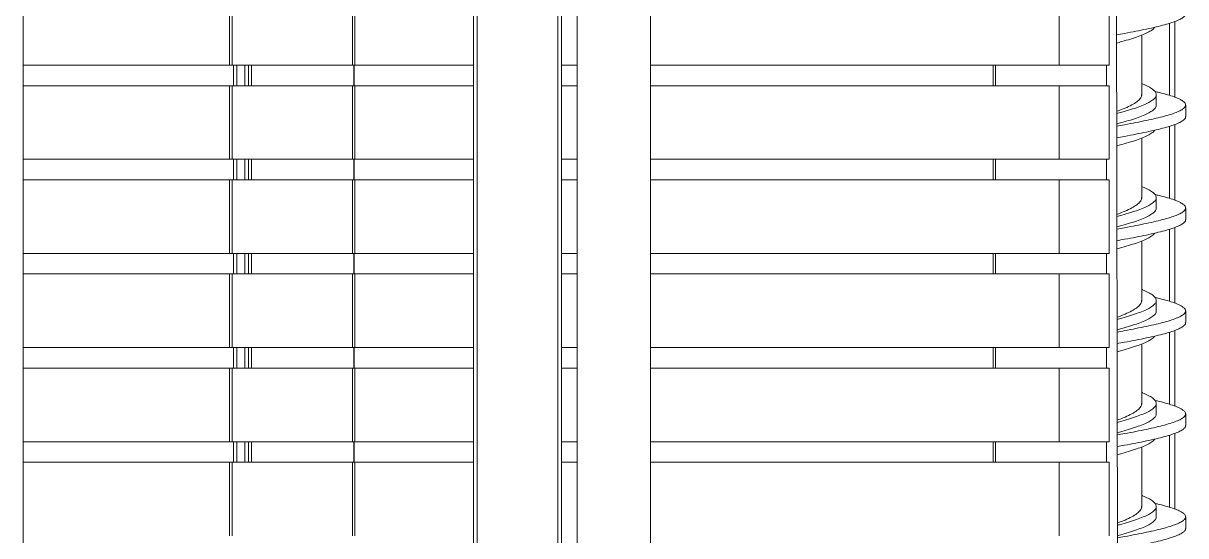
# Model space of a CAD drawing. Header units: millimetres. Extents: x 8553 to 64453, y 11523 to 72084.
# Drawn here: x 50193 to 50825, y 15928 to 16206 of the extents above; entities that cross this region are included whole.
import ezdxf

# ---------------------------------------------------------------- set-up
doc = ezdxf.new("R2010")
doc.units = ezdxf.units.MM
doc.layers.add('grey', color=254, linetype='Continuous')

msp = doc.modelspace()

# ---------------------------------------------------------------- linework, layer by layer
at = {"layer": 'grey', "linetype": 'Continuous', "lineweight": 15}
for p, q in [((50437.751, 14079.24), (50437.751, 16831.474)), ((50439.751, 16831.874), (50439.751, 14078.84)), ((50483.751, 14078.84), (50483.751, 16831.874)), ((50485.751, 16831.757), (50485.751, 14078.957)), ((50786.649, 16785.149), (50788.788, 15527.45)), ((50192.846, 14149.697), (50192.846, 16771.297)), ((50534.187, 14143.037), (50534.187, 16772.637)), ((50494.187, 16610.557), (50494.187, 14300.157)), ((50305.084, 16223.591), (50305.084, 16183.591)), ((50306.525, 16223.591), (50306.525, 16183.591)), ((50372.028, 16223.591), (50372.028, 16183.591)), ((50373.191, 16223.591), (50373.191, 16183.591)), ((50756.536, 16223.591), (50756.536, 16183.591)), ((50783.641, 16183.591), (50783.641, 16223.591)), ((50816.549, 16206.357), (50816.549, 16167.109)), ((50819.349, 16207.312), (50819.349, 16166.175)), ((50801.351, 16167.136), (50801.351, 16199.929)), ((50305.084, 16183.591), (50192.846, 16183.591)), ((50306.525, 16183.591), (50305.084, 16183.591)), ((50372.028, 16183.591), (50306.525, 16183.591)), ((50307.152, 16183.591), (50307.152, 16172.391)), ((50309.137, 16183.591), (50309.137, 16172.391)), ((50313.41, 16183.591), (50313.41, 16172.391)), ((50313.474, 16172.391), (50313.474, 16183.591)), ((50315.483, 16183.591), (50315.483, 16172.391)), ((50317.003, 16183.591), (50317.003, 16172.391)), ((50373.191, 16183.591), (50372.028, 16183.591)), ((50372.655, 16183.591), (50372.655, 16172.391)), ((50372.919, 16183.591), (50372.919, 16172.391)), ((50437.751, 16183.591), (50373.191, 16183.591)), ((50494.187, 16183.591), (50485.751, 16183.591)), ((50756.536, 16183.591), (50534.187, 16183.591)), ((50720.574, 16183.591), (50720.574, 16172.391)), ((50721.83, 16172.391), (50721.83, 16183.591)), ((50783.641, 16183.591), (50756.536, 16183.591)), ((50782.151, 16172.391), (50782.151, 16183.591)), ((50305.084, 16172.391), (50192.846, 16172.391)), ((50305.084, 16172.391), (50305.084, 16132.391)), ((50306.525, 16172.391), (50305.084, 16172.391)), ((50306.525, 16172.391), (50306.525, 16132.391)), ((50372.028, 16172.391), (50306.525, 16172.391)), ((50372.028, 16172.391), (50372.028, 16132.391)), ((50373.191, 16172.391), (50372.028, 16172.391)), ((50373.191, 16172.391), (50373.191, 16132.391)), ((50437.751, 16172.391), (50373.191, 16172.391)), ((50494.187, 16172.391), (50485.751, 16172.391)), ((50756.536, 16172.391), (50534.187, 16172.391)), ((50756.536, 16172.391), (50756.536, 16132.391)), ((50783.641, 16172.391), (50756.536, 16172.391)), ((50783.641, 16132.391), (50783.641, 16172.391)), ((50809.29, 16161.89), (50809.29, 16167.535)), ((50825.29, 16155.581), (50825.29, 16161.89)), ((50816.549, 16150.357), (50816.549, 16111.109)), ((50819.349, 16151.312), (50819.349, 16110.175)), ((50801.351, 16111.136), (50801.351, 16143.929)), ((50305.084, 16132.391), (50192.846, 16132.391)), ((50306.525, 16132.391), (50305.084, 16132.391)), ((50372.028, 16132.391), (50306.525, 16132.391)), ((50307.152, 16132.391), (50307.152, 16121.191)), ((50309.137, 16132.391), (50309.137, 16121.191)), ((50313.41, 16132.391), (50313.41, 16121.191)), ((50313.474, 16121.191), (50313.474, 16132.391)), ((50315.483, 16132.391), (50315.483, 16121.191)), ((50317.003, 16132.391), (50317.003, 16121.191)), ((50373.191, 16132.391), (50372.028, 16132.391)), ((50372.655, 16132.391), (50372.655, 16121.191)), ((50372.919, 16132.391), (50372.919, 16121.191)), ((50437.751, 16132.391), (50373.191, 16132.391)), ((50494.187, 16132.391), (50485.751, 16132.391)), ((50756.536, 16132.391), (50534.187, 16132.391)), ((50720.574, 16132.391), (50720.574, 16121.191)), ((50721.83, 16121.191), (50721.83, 16132.391)), ((50783.641, 16132.391), (50756.536, 16132.391)), ((50782.151, 16121.191), (50782.151, 16132.391)), ((50305.084, 16121.191), (50192.846, 16121.191)), ((50305.084, 16121.191), (50305.084, 16081.191)), ((50306.525, 16121.191), (50305.084, 16121.191)), ((50306.525, 16121.191), (50306.525, 16081.191)), ((50372.028, 16121.191), (50306.525, 16121.191)), ((50372.028, 16121.191), (50372.028, 16081.191)), ((50373.191, 16121.191), (50372.028, 16121.191)), ((50373.191, 16121.191), (50373.191, 16081.191)), ((50437.751, 16121.191), (50373.191, 16121.191)), ((50494.187, 16121.191), (50485.751, 16121.191)), ((50756.536, 16121.191), (50534.187, 16121.191)), ((50756.536, 16121.191), (50756.536, 16081.191)), ((50783.641, 16121.191), (50756.536, 16121.191)), ((50783.641, 16081.191), (50783.641, 16121.191)), ((50809.29, 16105.89), (50809.29, 16111.535)), ((50825.29, 16099.581), (50825.29, 16105.89)), ((50816.549, 16094.357), (50816.549, 16055.109)), ((50819.349, 16095.312), (50819.349, 16054.175)), ((50801.351, 16055.136), (50801.351, 16087.929)), ((50305.084, 16081.191), (50192.846, 16081.191)), ((50306.525, 16081.191), (50305.084, 16081.191)), ((50372.028, 16081.191), (50306.525, 16081.191)), ((50307.152, 16081.191), (50307.152, 16069.991)), ((50309.137, 16081.191), (50309.137, 16069.991)), ((50313.41, 16081.191), (50313.41, 16069.991)), ((50313.474, 16069.991), (50313.474, 16081.191)), ((50315.483, 16081.191), (50315.483, 16069.991)), ((50317.003, 16081.191), (50317.003, 16069.991)), ((50373.191, 16081.191), (50372.028, 16081.191)), ((50372.655, 16081.191), (50372.655, 16069.991)), ((50372.919, 16081.191), (50372.919, 16069.991)), ((50437.751, 16081.191), (50373.191, 16081.191)), ((50494.187, 16081.191), (50485.751, 16081.191)), ((50756.536, 16081.191), (50534.187, 16081.191)), ((50720.574, 16081.191), (50720.574, 16069.991)), ((50721.83, 16069.991), (50721.83, 16081.191)), ((50783.641, 16081.191), (50756.536, 16081.191)), ((50782.151, 16069.991), (50782.151, 16081.191)), ((50305.084, 16069.991), (50192.846, 16069.991)), ((50305.084, 16069.991), (50305.084, 16029.991)), ((50306.525, 16069.991), (50305.084, 16069.991)), ((50306.525, 16069.991), (50306.525, 16029.991)), ((50372.028, 16069.991), (50306.525, 16069.991)), ((50372.028, 16069.991), (50372.028, 16029.991)), ((50373.191, 16069.991), (50372.028, 16069.991)), ((50373.191, 16069.991), (50373.191, 16029.991)), ((50437.751, 16069.991), (50373.191, 16069.991)), ((50494.187, 16069.991), (50485.751, 16069.991)), ((50756.536, 16069.991), (50534.187, 16069.991)), ((50756.536, 16069.991), (50756.536, 16029.991)), ((50783.641, 16069.991), (50756.536, 16069.991)), ((50783.641, 16029.991), (50783.641, 16069.991)), ((50809.29, 16049.89), (50809.29, 16055.535)), ((50825.29, 16043.581), (50825.29, 16049.89)), ((50816.549, 16038.357), (50816.549, 15999.109)), ((50819.349, 16039.312), (50819.349, 15998.175)), ((50305.084, 16029.991), (50192.846, 16029.991)), ((50306.525, 16029.991), (50305.084, 16029.991)), ((50372.028, 16029.991), (50306.525, 16029.991)), ((50307.152, 16029.991), (50307.152, 16018.791)), ((50309.137, 16029.991), (50309.137, 16018.791)), ((50313.41, 16029.991), (50313.41, 16018.791)), ((50313.474, 16018.791), (50313.474, 16029.991)), ((50315.483, 16029.991), (50315.483, 16018.791)), ((50317.003, 16029.991), (50317.003, 16018.791)), ((50373.191, 16029.991), (50372.028, 16029.991)), ((50372.655, 16029.991), (50372.655, 16018.791)), ((50372.919, 16029.991), (50372.919, 16018.791)), ((50437.751, 16029.991), (50373.191, 16029.991)), ((50494.187, 16029.991), (50485.751, 16029.991)), ((50756.536, 16029.991), (50534.187, 16029.991)), ((50720.574, 16029.991), (50720.574, 16018.791)), ((50721.83, 16018.791), (50721.83, 16029.991)), ((50783.641, 16029.991), (50756.536, 16029.991)), ((50782.151, 16018.791), (50782.151, 16029.991)), ((50801.351, 15999.136), (50801.351, 16031.929)), ((50305.084, 16018.791), (50192.846, 16018.791)), ((50305.084, 16018.791), (50305.084, 15978.791)), ((50306.525, 16018.791), (50305.084, 16018.791)), ((50306.525, 16018.791), (50306.525, 15978.791)), ((50372.028, 16018.791), (50306.525, 16018.791)), ((50372.028, 16018.791), (50372.028, 15978.791)), ((50373.191, 16018.791), (50372.028, 16018.791)), ((50373.191, 16018.791), (50373.191, 15978.791)), ((50437.751, 16018.791), (50373.191, 16018.791)), ((50494.187, 16018.791), (50485.751, 16018.791)), ((50756.536, 16018.791), (50534.187, 16018.791)), ((50756.536, 16018.791), (50756.536, 15978.791)), ((50783.641, 16018.791), (50756.536, 16018.791)), ((50783.641, 15978.791), (50783.641, 16018.791)), ((50809.29, 15993.89), (50809.29, 15999.535)), ((50825.29, 15987.581), (50825.29, 15993.89)), ((50819.349, 15983.312), (50819.349, 15942.175)), ((50305.084, 15978.791), (50192.846, 15978.791)), ((50306.525, 15978.791), (50305.084, 15978.791)), ((50372.028, 15978.791), (50306.525, 15978.791)), ((50307.152, 15978.791), (50307.152, 15967.591)), ((50309.137, 15978.791), (50309.137, 15967.591)), ((50313.41, 15978.791), (50313.41, 15967.591)), ((50313.474, 15967.591), (50313.474, 15978.791)), ((50315.483, 15978.791), (50315.483, 15967.591)), ((50317.003, 15978.791), (50317.003, 15967.591)), ((50373.191, 15978.791), (50372.028, 15978.791)), ((50372.655, 15978.791), (50372.655, 15967.591)), ((50372.919, 15978.791), (50372.919, 15967.591)), ((50437.751, 15978.791), (50373.191, 15978.791)), ((50494.187, 15978.791), (50485.751, 15978.791)), ((50756.536, 15978.791), (50534.187, 15978.791)), ((50720.574, 15978.791), (50720.574, 15967.591)), ((50721.83, 15967.591), (50721.83, 15978.791)), ((50783.641, 15978.791), (50756.536, 15978.791)), ((50782.151, 15967.591), (50782.151, 15978.791)), ((50816.549, 15982.357), (50816.549, 15943.109)), ((50801.351, 15943.136), (50801.351, 15975.929)), ((50305.084, 15967.591), (50192.846, 15967.591)), ((50305.084, 15967.591), (50305.084, 15927.591)), ((50306.525, 15967.591), (50305.084, 15967.591)), ((50306.525, 15967.591), (50306.525, 15927.591)), ((50372.028, 15967.591), (50306.525, 15967.591)), ((50372.028, 15967.591), (50372.028, 15927.591)), ((50373.191, 15967.591), (50372.028, 15967.591)), ((50373.191, 15967.591), (50373.191, 15927.591)), ((50437.751, 15967.591), (50373.191, 15967.591)), ((50494.187, 15967.591), (50485.751, 15967.591)), ((50756.536, 15967.591), (50534.187, 15967.591)), ((50756.536, 15967.591), (50756.536, 15927.591)), ((50783.641, 15967.591), (50756.536, 15967.591)), ((50783.641, 15927.591), (50783.641, 15967.591)), ((50809.29, 15937.89), (50809.29, 15943.535)), ((50825.29, 15931.581), (50825.29, 15937.89))]:
    msp.add_line(p, q, dxfattribs=at)
for points, knots in [([(50825.223, 16211.583), (50825.244, 16211.51), (50825.379, 16211.049), (50824.763, 16210.196), (50823.335, 16209.03), (50820.972, 16207.865), (50817.816, 16206.695), (50813.893, 16205.531), (50809.277, 16204.364), (50804.049, 16203.196), (50798.286, 16202.032), (50792.788, 16200.987), (50789.126, 16200.334), (50787.644, 16200.07)], [0, 0, 0, 0, 0.0189615, 0.120356, 0.2216698, 0.3229837, 0.4243782, 0.5256699, 0.6270278, 0.7283856, 0.8296774, 0.9310719, 1, 1, 1, 1]), ([(50808.521, 16204.217), (50808.318, 16203.94), (50807.773, 16203.196), (50805.929, 16201.986), (50803.136, 16200.584), (50799.576, 16199.183), (50795.364, 16197.784), (50791.351, 16196.588), (50788.633, 16195.858), (50787.652, 16195.594)], [0, 0, 0, 0, 0.09659806, 0.25889713, 0.4212789, 0.58366068, 0.74595975, 0.90825882, 1, 1, 1, 1]), ([(50801.351, 16173.559), (50801.509, 16173.501), (50802.94, 16172.976), (50804.991, 16171.983), (50807.356, 16170.584), (50808.818, 16169.185), (50809.425, 16167.784), (50809.138, 16166.383), (50807.972, 16164.984), (50805.953, 16163.585), (50803.13, 16162.184), (50799.578, 16160.783), (50795.363, 16159.384), (50791.371, 16158.194), (50788.676, 16157.47), (50787.717, 16157.212)], [0, 0, 0, 0, 0.0106656, 0.0963279, 0.1819466, 0.2675653, 0.3532276, 0.4388899, 0.5245086, 0.6101272, 0.6957896, 0.7814519, 0.8670705, 0.9526892, 1, 1, 1, 1]), ([(50801.217, 16167.534), (50801.246, 16167.267), (50801.34, 16166.417), (50800.347, 16164.984), (50798.328, 16163.235), (50795.271, 16161.485), (50791.722, 16159.858), (50788.942, 16158.815), (50787.715, 16158.354)], [0, 0, 0, 0, 0.0871049, 0.2777164, 0.4683278, 0.6589406, 0.8495559, 1, 1, 1, 1]), ([(50808.649, 16169.211), (50809.432, 16169.031), (50811.909, 16168.463), (50815.411, 16167.507), (50819.084, 16166.337), (50821.942, 16165.173), (50823.977, 16164.005), (50825.143, 16162.838), (50825.423, 16161.673), (50824.813, 16160.504), (50823.322, 16159.339), (50820.976, 16158.173), (50817.815, 16157.004), (50813.893, 16155.84), (50809.277, 16154.672), (50804.049, 16153.504), (50798.285, 16152.34), (50792.815, 16151.3), (50789.182, 16150.652), (50787.729, 16150.393)], [0, 0, 0, 0, 0.0286457, 0.0906284, 0.1526606, 0.2146298, 0.2766395, 0.3386492, 0.4006185, 0.4626506, 0.5246333, 0.5866161, 0.6486482, 0.7106175, 0.7726272, 0.8346369, 0.8966061, 0.9586382, 1, 1, 1, 1]), ([(50809.226, 16161.893), (50809.195, 16161.508), (50809.125, 16160.656), (50807.956, 16159.339), (50805.957, 16157.94), (50803.128, 16156.539), (50799.578, 16155.138), (50795.363, 16153.739), (50791.374, 16152.55), (50788.683, 16151.826), (50787.727, 16151.569)], [0, 0, 0, 0, 0.111835, 0.2473969, 0.3829588, 0.5185898, 0.6542208, 0.7897827, 0.9253446, 1, 1, 1, 1]), ([(50825.223, 16155.583), (50825.244, 16155.51), (50825.379, 16155.049), (50824.763, 16154.196), (50823.335, 16153.03), (50820.972, 16151.865), (50817.816, 16150.695), (50813.893, 16149.531), (50809.277, 16148.364), (50804.049, 16147.196), (50798.285, 16146.032), (50792.819, 16144.993), (50789.189, 16144.345), (50787.739, 16144.087)], [0, 0, 0, 0, 0.0189898, 0.1205354, 0.2220002, 0.3234649, 0.4250105, 0.5264533, 0.6279621, 0.729471, 0.8309137, 0.9324593, 1, 1, 1, 1]), ([(50808.521, 16148.217), (50808.318, 16147.94), (50807.773, 16147.196), (50805.929, 16145.986), (50803.136, 16144.584), (50799.576, 16143.183), (50795.364, 16141.784), (50791.381, 16140.597), (50788.696, 16139.875), (50787.747, 16139.62)], [0, 0, 0, 0, 0.0968889, 0.2596768, 0.4225475, 0.5854183, 0.7482061, 0.9109939, 1, 1, 1, 1]), ([(50801.351, 16117.559), (50801.509, 16117.501), (50802.94, 16116.976), (50804.991, 16115.983), (50807.356, 16114.584), (50808.818, 16113.185), (50809.425, 16111.784), (50809.138, 16110.383), (50807.972, 16108.984), (50805.953, 16107.585), (50803.13, 16106.184), (50799.578, 16104.783), (50795.363, 16103.384), (50791.401, 16102.203), (50788.739, 16101.487), (50787.812, 16101.238)], [0, 0, 0, 0, 0.0106825, 0.0964807, 0.1822352, 0.2679897, 0.3537879, 0.4395861, 0.5253406, 0.6110951, 0.6968933, 0.7826915, 0.868446, 0.9542005, 1, 1, 1, 1]), ([(50801.217, 16111.534), (50801.246, 16111.267), (50801.34, 16110.417), (50800.347, 16108.984), (50798.328, 16107.235), (50795.271, 16105.485), (50791.751, 16103.87), (50789.004, 16102.839), (50787.81, 16102.391)], [0, 0, 0, 0, 0.0874546, 0.2788312, 0.4702078, 0.6615857, 0.8529662, 1, 1, 1, 1]), ([(50808.649, 16113.211), (50809.432, 16113.031), (50811.909, 16112.463), (50815.411, 16111.507), (50819.084, 16110.337), (50821.942, 16109.173), (50823.977, 16108.005), (50825.143, 16106.838), (50825.423, 16105.673), (50824.813, 16104.504), (50823.322, 16103.339), (50820.976, 16102.173), (50817.815, 16101.004), (50813.893, 16099.84), (50809.277, 16098.672), (50804.05, 16097.504), (50798.285, 16096.34), (50792.846, 16095.306), (50789.245, 16094.664), (50787.824, 16094.41)], [0, 0, 0, 0, 0.0286718, 0.090711, 0.1527997, 0.2148254, 0.2768916, 0.3389577, 0.4009835, 0.4630721, 0.5251113, 0.5871506, 0.6492392, 0.7112649, 0.7733311, 0.8353973, 0.897423, 0.9595117, 1, 1, 1, 1]), ([(50809.226, 16105.893), (50809.195, 16105.508), (50809.125, 16104.656), (50807.956, 16103.339), (50805.957, 16101.94), (50803.128, 16100.539), (50799.578, 16099.138), (50795.363, 16097.739), (50791.404, 16096.558), (50788.746, 16095.843), (50787.822, 16095.594)], [0, 0, 0, 0, 0.1121161, 0.2480189, 0.3839216, 0.5198935, 0.6558655, 0.7917682, 0.927671, 1, 1, 1, 1]), ([(50825.223, 16099.583), (50825.244, 16099.51), (50825.379, 16099.049), (50824.763, 16098.196), (50823.335, 16097.03), (50820.972, 16095.865), (50817.816, 16094.695), (50813.893, 16093.531), (50809.277, 16092.364), (50804.049, 16091.196), (50798.285, 16090.032), (50792.85, 16088.998), (50789.252, 16088.357), (50787.835, 16088.104)], [0, 0, 0, 0, 0.0190181, 0.1207153, 0.2223315, 0.3239477, 0.4256448, 0.5272389, 0.6288993, 0.7305596, 0.8321537, 0.9338509, 1, 1, 1, 1]), ([(50808.521, 16092.217), (50808.318, 16091.94), (50807.773, 16091.196), (50805.929, 16089.986), (50803.136, 16088.584), (50799.576, 16087.183), (50795.363, 16085.784), (50791.411, 16084.606), (50788.759, 16083.892), (50787.842, 16083.646)], [0, 0, 0, 0, 0.09718159, 0.26046108, 0.42382379, 0.58718649, 0.75046598, 0.91374547, 1, 1, 1, 1]), ([(50801.351, 16061.559), (50801.509, 16061.501), (50802.94, 16060.976), (50804.991, 16059.983), (50807.356, 16058.584), (50808.818, 16057.185), (50809.425, 16055.784), (50809.138, 16054.383), (50807.972, 16052.984), (50805.953, 16051.585), (50803.13, 16050.184), (50799.578, 16048.783), (50795.362, 16047.384), (50791.431, 16046.212), (50788.802, 16045.504), (50787.908, 16045.263)], [0, 0, 0, 0, 0.0106995, 0.096634, 0.1825248, 0.2684155, 0.35435, 0.4402846, 0.5261753, 0.6120661, 0.6980006, 0.7839351, 0.8698258, 0.9557166, 1, 1, 1, 1]), ([(50801.217, 16055.534), (50801.246, 16055.267), (50801.34, 16054.417), (50800.347, 16052.984), (50798.329, 16051.235), (50795.27, 16049.485), (50791.779, 16047.883), (50789.066, 16046.864), (50787.906, 16046.428)], [0, 0, 0, 0, 0.0878071, 0.279955, 0.4721029, 0.6642521, 0.8564039, 1, 1, 1, 1]), ([(50808.649, 16057.211), (50809.432, 16057.031), (50811.909, 16056.463), (50815.411, 16055.507), (50819.084, 16054.337), (50821.942, 16053.173), (50823.977, 16052.005), (50825.143, 16050.838), (50825.423, 16049.673), (50824.813, 16048.504), (50823.322, 16047.339), (50820.976, 16046.173), (50817.815, 16045.004), (50813.893, 16043.84), (50809.277, 16042.672), (50804.05, 16041.504), (50798.285, 16040.34), (50792.877, 16039.312), (50789.308, 16038.675), (50787.919, 16038.427)], [0, 0, 0, 0, 0.0286979, 0.0907937, 0.152939, 0.2150213, 0.2771441, 0.3392669, 0.4013492, 0.4634944, 0.5255902, 0.587686, 0.6498313, 0.7119136, 0.7740364, 0.8361591, 0.8982414, 0.9603867, 1, 1, 1, 1]), ([(50809.226, 16049.893), (50809.195, 16049.508), (50809.125, 16048.656), (50807.956, 16047.339), (50805.957, 16045.94), (50803.128, 16044.539), (50799.578, 16043.138), (50795.362, 16041.739), (50791.434, 16040.567), (50788.808, 16039.86), (50787.917, 16039.62)], [0, 0, 0, 0, 0.1123987, 0.2486439, 0.3848892, 0.5212039, 0.6575185, 0.7937638, 0.930009, 1, 1, 1, 1]), ([(50825.223, 16043.583), (50825.244, 16043.51), (50825.379, 16043.049), (50824.763, 16042.196), (50823.335, 16041.03), (50820.972, 16039.865), (50817.816, 16038.695), (50813.893, 16037.531), (50809.277, 16036.364), (50804.05, 16035.196), (50798.285, 16034.032), (50792.88, 16033.004), (50789.315, 16032.368), (50787.93, 16032.121)], [0, 0, 0, 0, 0.0190465, 0.1208957, 0.2226637, 0.3244318, 0.426281, 0.5280269, 0.6298392, 0.7316515, 0.8333974, 0.9352466, 1, 1, 1, 1]), ([(50808.521, 16036.217), (50808.318, 16035.94), (50807.773, 16035.196), (50805.929, 16033.986), (50803.136, 16032.584), (50799.576, 16031.183), (50795.363, 16029.784), (50791.441, 16028.614), (50788.822, 16027.91), (50787.937, 16027.672)], [0, 0, 0, 0, 0.097476, 0.2612502, 0.4251078, 0.5889654, 0.7527396, 0.9165137, 1, 1, 1, 1]), ([(50801.351, 16005.559), (50801.509, 16005.501), (50802.94, 16004.976), (50804.991, 16003.983), (50807.356, 16002.584), (50808.818, 16001.185), (50809.425, 15999.784), (50809.138, 15998.383), (50807.972, 15996.984), (50805.953, 15995.585), (50803.129, 15994.184), (50799.578, 15992.783), (50795.362, 15991.384), (50791.462, 15990.22), (50788.865, 15989.521), (50788.003, 15989.289)], [0, 0, 0, 0, 0.01071653, 0.0967878, 0.18281523, 0.26884267, 0.35491394, 0.44098521, 0.52701265, 0.61304008, 0.69911135, 0.78518262, 0.87121006, 0.95723749, 1, 1, 1, 1]), ([(50801.217, 15999.534), (50801.246, 15999.267), (50801.34, 15998.417), (50800.347, 15996.984), (50798.329, 15995.235), (50795.27, 15993.485), (50791.808, 15991.895), (50789.128, 15990.888), (50788.001, 15990.464)], [0, 0, 0, 0, 0.0881624, 0.2810879, 0.4740134, 0.6669401, 0.8598695, 1, 1, 1, 1]), ([(50808.649, 16001.211), (50809.432, 16001.031), (50811.909, 16000.463), (50815.411, 15999.507), (50819.084, 15998.337), (50821.942, 15997.173), (50823.977, 15996.005), (50825.143, 15994.838), (50825.423, 15993.673), (50824.813, 15992.504), (50823.322, 15991.339), (50820.976, 15990.173), (50817.815, 15989.004), (50813.893, 15987.84), (50809.277, 15986.672), (50804.05, 15985.504), (50798.285, 15984.34), (50792.908, 15983.318), (50789.371, 15982.687), (50788.014, 15982.445)], [0, 0, 0, 0, 0.0287241, 0.0908766, 0.1530786, 0.2152176, 0.277397, 0.3395765, 0.4017155, 0.4639175, 0.52607, 0.5882224, 0.6504244, 0.7125634, 0.7747429, 0.8369224, 0.8990613, 0.9612633, 1, 1, 1, 1]), ([(50809.226, 15993.893), (50809.195, 15993.508), (50809.125, 15992.656), (50807.956, 15991.339), (50805.957, 15989.94), (50803.128, 15988.539), (50799.578, 15987.138), (50795.362, 15985.739), (50791.465, 15984.575), (50788.871, 15983.877), (50788.012, 15983.646)], [0, 0, 0, 0, 0.1126827, 0.2492722, 0.3858617, 0.5225208, 0.6591799, 0.7957694, 0.9323588, 1, 1, 1, 1]), ([(50825.223, 15987.583), (50825.244, 15987.51), (50825.379, 15987.049), (50824.763, 15986.196), (50823.335, 15985.03), (50820.972, 15983.865), (50817.816, 15982.695), (50813.893, 15981.531), (50809.277, 15980.364), (50804.05, 15979.196), (50798.285, 15978.032), (50792.911, 15977.01), (50789.379, 15976.379), (50788.025, 15976.138)], [0, 0, 0, 0, 0.01907504, 0.12107663, 0.22299703, 0.32491744, 0.42691903, 0.52881726, 0.63078195, 0.73274665, 0.83464488, 0.93664647, 1, 1, 1, 1]), ([(50808.521, 15980.217), (50808.318, 15979.94), (50807.773, 15979.196), (50805.929, 15977.986), (50803.136, 15976.584), (50799.576, 15975.183), (50795.362, 15973.784), (50791.471, 15972.623), (50788.885, 15971.927), (50788.033, 15971.698)], [0, 0, 0, 0, 0.0977722, 0.2620441, 0.4263996, 0.5907551, 0.755027, 0.9192988, 1, 1, 1, 1]), ([(50801.351, 15949.559), (50801.509, 15949.501), (50802.94, 15948.976), (50804.991, 15947.983), (50807.356, 15946.584), (50808.818, 15945.185), (50809.425, 15943.784), (50809.138, 15942.383), (50807.972, 15940.984), (50805.953, 15939.585), (50803.129, 15938.184), (50799.578, 15936.783), (50795.362, 15935.384), (50791.492, 15934.229), (50788.928, 15933.539), (50788.098, 15933.315)], [0, 0, 0, 0, 0.0107336, 0.0969421, 0.1831066, 0.2692712, 0.3554796, 0.4416881, 0.5278527, 0.6140172, 0.7002257, 0.7864341, 0.8725987, 0.9587632, 1, 1, 1, 1]), ([(50808.649, 15945.211), (50809.432, 15945.031), (50811.909, 15944.463), (50815.411, 15943.507), (50819.084, 15942.337), (50821.942, 15941.173), (50823.977, 15940.005), (50825.143, 15938.838), (50825.423, 15937.673), (50824.813, 15936.504), (50823.322, 15935.339), (50820.976, 15934.173), (50817.815, 15933.004), (50813.893, 15931.84), (50809.277, 15930.672), (50804.05, 15929.504), (50798.285, 15928.34), (50792.938, 15927.323), (50789.435, 15926.698), (50788.11, 15926.462)], [0, 0, 0, 0, 0.0287504, 0.0909596, 0.1532185, 0.2154142, 0.2776505, 0.3398868, 0.4020825, 0.4643413, 0.5265506, 0.5887598, 0.6510187, 0.7132144, 0.7754507, 0.837687, 0.8998827, 0.9621415, 1, 1, 1, 1]), ([(50801.217, 15943.534), (50801.246, 15943.267), (50801.34, 15942.417), (50800.347, 15940.984), (50798.329, 15939.235), (50795.269, 15937.485), (50791.836, 15935.907), (50789.19, 15934.912), (50788.096, 15934.501)], [0, 0, 0, 0, 0.0885206, 0.28223, 0.4759393, 0.66965, 0.8633633, 1, 1, 1, 1]), ([(50809.226, 15937.893), (50809.195, 15937.508), (50809.125, 15936.656), (50807.956, 15935.339), (50805.957, 15933.94), (50803.128, 15932.539), (50799.578, 15931.138), (50795.361, 15929.739), (50791.495, 15928.584), (50788.934, 15927.895), (50788.108, 15927.672)], [0, 0, 0, 0, 0.1129681, 0.2499036, 0.3868391, 0.5238444, 0.6608496, 0.7977851, 0.9347206, 1, 1, 1, 1]), ([(50825.223, 15931.583), (50825.244, 15931.51), (50825.379, 15931.049), (50824.763, 15930.196), (50823.335, 15929.03), (50820.972, 15927.865), (50817.816, 15926.695), (50813.893, 15925.531), (50809.277, 15924.364), (50804.05, 15923.196), (50798.285, 15922.032), (50792.942, 15921.015), (50789.442, 15920.391), (50788.12, 15920.155)], [0, 0, 0, 0, 0.01910364, 0.12125813, 0.22333132, 0.32540451, 0.427559, 0.52960999, 0.63172753, 0.73384507, 0.83589606, 0.93805056, 1, 1, 1, 1])]:
    msp.add_open_spline(points, degree=3, knots=knots, dxfattribs=at)

doc.saveas('drawing.dxf')
